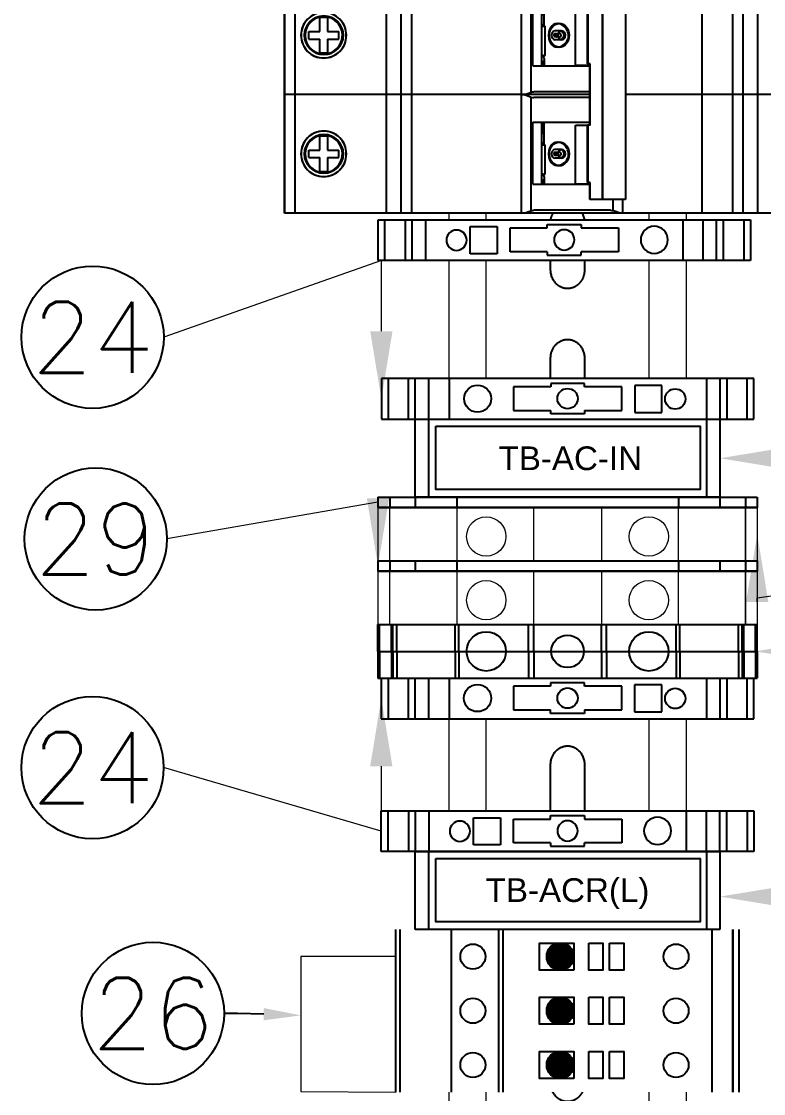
# Model space of a CAD drawing. Header units: millimetres. Extents: x 2205 to 3814, y 620 to 2277.
# Drawn here: x 3067.6 to 3177.2, y 1138.8 to 1297 of the extents above; entities that cross this region are included whole.
import ezdxf
from ezdxf import colors
from ezdxf.entities.mleader import LeaderData, LeaderLine
from ezdxf.enums import TextEntityAlignment as Align
from ezdxf.math import Vec2, Vec3

# ---------------------------------------------------------------- set-up
doc = ezdxf.new("R2010")
doc.units = ezdxf.units.MM
doc.set_wipeout_variables(frame=1)
doc.linetypes.add('Continuo', pattern=[0])
doc.layers.add('EL-componentes', color=7, linetype='Continuous', lineweight=25)
doc.layers.add('EL-Cotas', color=7, linetype='Continuous', lineweight=18)
doc.styles.add('ROMANS', font='romans.shx', dxfattribs={"height": 14})
doc.styles.get("Standard").update_dxf_attribs({"font": 'arial.ttf'})

# ---------------------------------------------------------------- blocks, each defined once
blk = doc.blocks.new('*U17')
blk.add_wipeout([(91.17, 48.55), (641.17, 48.55), (641.17, 13.55), (91.17, 13.55)])
for points in [[(91.16, 48.55), (641.18, 48.55), (641.18, 13.55), (91.16, 13.55)], [(91.17, 43.05), (641.17, 43.05), (641.17, 19.05), (91.17, 19.05), (91.17, 31.05)]]:
    blk.add_lwpolyline(points, close=True)
at = {"layer": 'EL-componentes', "color": 7, "linetype": 'Continuous', "lineweight": 25}
for points in [[(245.14, 33.55), (241.67, 33.55), (238.2, 33.55), (235.42, 33.55), (235.42, 31.05), (235.42, 28.55), (238.2, 28.55), (241.67, 28.55), (245.14, 28.55), (246.75, 28.55), (247.55, 29.8), (248.35, 31.05), (247.55, 32.3), (246.75, 33.55), (245.14, 33.55)], [(265.14, 33.55), (261.67, 33.55), (258.2, 33.55), (255.42, 33.55), (255.42, 31.05), (255.42, 28.55), (258.2, 28.55), (261.67, 28.55), (265.14, 28.55), (266.75, 28.55), (267.55, 29.8), (268.35, 31.05), (267.55, 32.3), (266.75, 33.55), (265.14, 33.55)], [(285.14, 33.55), (281.67, 33.55), (278.2, 33.55), (275.42, 33.55), (275.42, 31.05), (275.42, 28.55), (278.2, 28.55), (281.67, 28.55), (285.14, 28.55), (286.75, 28.55), (287.55, 29.8), (288.35, 31.05), (287.55, 32.3), (286.75, 33.55), (285.14, 33.55)], [(305.14, 33.55), (301.67, 33.55), (298.2, 33.55), (295.42, 33.55), (295.42, 31.05), (295.42, 28.55), (298.2, 28.55), (301.67, 28.55), (305.14, 28.55), (306.75, 28.55), (307.55, 29.8), (308.35, 31.05), (307.55, 32.3), (306.75, 33.55), (305.14, 33.55)], [(325.14, 33.55), (321.67, 33.55), (318.2, 33.55), (315.42, 33.55), (315.42, 31.05), (315.42, 28.55), (318.2, 28.55), (321.67, 28.55), (325.14, 28.55), (326.75, 28.55), (327.55, 29.8), (328.35, 31.05), (327.55, 32.3), (326.75, 33.55), (325.14, 33.55)], [(345.14, 33.55), (341.67, 33.55), (338.2, 33.55), (335.42, 33.55), (335.42, 31.05), (335.42, 28.55), (338.2, 28.55), (341.67, 28.55), (345.14, 28.55), (346.75, 28.55), (347.55, 29.8), (348.35, 31.05), (347.55, 32.3), (346.75, 33.55), (345.14, 33.55)], [(365.14, 33.55), (361.67, 33.55), (358.2, 33.55), (355.42, 33.55), (355.42, 31.05), (355.42, 28.55), (358.2, 28.55), (361.67, 28.55), (365.14, 28.55), (366.75, 28.55), (367.55, 29.8), (368.35, 31.05), (367.55, 32.3), (366.75, 33.55), (365.14, 33.55)], [(385.14, 33.55), (381.67, 33.55), (378.2, 33.55), (375.42, 33.55), (375.42, 31.05), (375.42, 28.55), (378.2, 28.55), (381.67, 28.55), (385.14, 28.55), (386.75, 28.55), (387.55, 29.8), (388.35, 31.05), (387.55, 32.3), (386.75, 33.55), (385.14, 33.55)]]:
    blk.add_rational_spline(points, [1, 1, 1, 0.707107250279, 1, 0.707107250279, 1, 1, 1, 0.866024791583, 1, 0.866024791583, 1, 0.866024791583, 1], degree=2, knots=[0, 0, 0, 1, 1, 2.570795, 2.570795, 4.14159, 4.14159, 5.14159, 5.14159, 6.18879, 6.18879, 7.23599, 7.23599, 8.28319, 8.28319, 8.28319], dxfattribs=at)
blk = doc.blocks.new('1492-GM35')
at = {"linetype": 'Continuous'}
blk.add_wipeout([(-22.5, 0), (-22.5, -11.5), (22.5, -11.5), (22.5, 0)], dxfattribs=at).dxf.layer = 'EL-componentes'
at = {"layer": 'EL-componentes', "linetype": 'Continuous'}
for p, q in [((-22.5, -11.5), (-22.5, 0)), ((-22.5, 0), (22.5, 0)), ((-20.5, -11.5), (-20.5, 0)), ((20.5, 0), (20.5, -11.5)), ((22.5, 0), (22.5, -11.5)), ((22.5, -11.5), (-22.5, -11.5))]:
    blk.add_line(p, q, dxfattribs=at)
blk.add_lwpolyline([(-19.44, -1.03), (19.58, -1.03), (19.58, -10.35), (-19.44, -10.35)], close=True, dxfattribs=at)
blk = doc.blocks.new('S202 ABB')
at = {"color": 7, "linetype": 'Continuo', "lineweight": 25}
blk.add_wipeout([(-35, 42.5), (0, 42.5), (0, -42.5), (-35, -42.5)], dxfattribs=at).dxf.layer = 'EL-componentes'
at = {"layer": 'EL-componentes', "color": 7, "linetype": 'Continuo', "lineweight": 25}
for p, q in [((-35, 42.5), (-17.5, 42.5)), ((-35, 42.5), (-17.5, 42.5)), ((-17.5, 42.5), (-35, 42.5)), ((-35, -42.5), (-35, 42.5)), ((-17.5, -2.59), (-17.5, 42.5)), ((-17.5, 42.5), (0, 42.5)), ((-17.5, 42.5), (0, 42.5)), ((0, 42.5), (-17.5, 42.5)), ((-17.5, -2.59), (-17.5, 42.5)), ((0, -42.5), (0, 42.5)), ((-17.5, 40.89), (-35, 40.89)), ((0, 40.89), (-17.5, 40.89)), ((-26.81, 38.9), (-26.81, 37.24)), ((-25.69, 38.9), (-26.81, 38.9)), ((-25.69, 38.9), (-25.69, 37.24)), ((-9.31, 38.9), (-9.31, 37.24)), ((-8.19, 38.9), (-9.31, 38.9)), ((-8.19, 38.9), (-8.19, 37.24)), ((-26.81, 37.24), (-28.88, 37.24)), ((-28.88, 36.12), (-28.88, 37.24)), ((-23.62, 37.24), (-25.69, 37.24)), ((-23.62, 36.12), (-23.62, 37.24)), ((-9.31, 37.24), (-11.38, 37.24)), ((-11.38, 36.12), (-11.38, 37.24)), ((-6.12, 37.24), (-8.19, 37.24)), ((-6.12, 36.12), (-6.12, 37.24)), ((-28.88, 36.12), (-26.81, 36.12)), ((-26.81, 36.12), (-26.81, 34.45)), ((-25.69, 36.12), (-25.69, 34.45)), ((-25.69, 36.12), (-23.62, 36.12)), ((-11.38, 36.12), (-9.31, 36.12)), ((-9.31, 36.12), (-9.31, 34.45)), ((-8.19, 36.12), (-8.19, 34.45)), ((-8.19, 36.12), (-6.12, 36.12)), ((-25.69, 34.45), (-26.81, 34.45)), ((-8.19, 34.45), (-9.31, 34.45)), ((-17.5, 27.4), (-35, 27.4)), ((0, 27.4), (-17.5, 27.4)), ((-17.5, 25.24), (-35, 25.24)), ((0, 25.24), (-17.5, 25.24)), ((-17.5, 23.7), (-35, 23.7)), ((0, 23.7), (-17.5, 23.7)), ((-17.5, 7.49), (-35, 7.49)), ((0, 7.49), (-17.5, 7.49)), ((-17.86, 6.05), (-34.64, 6.05)), ((-34.57, 0), (-34.57, 5.68)), ((-30.91, 5.79), (-30.91, -2.59)), ((-21.76, 5.79), (-30.91, 5.79)), ((-21.76, 5.79), (-21.76, -2.59)), ((-17.93, 0), (-17.93, 5.68)), ((-0.36, 6.05), (-17.14, 6.05)), ((-17.07, 0), (-17.07, 5.68)), ((-13.41, 5.79), (-13.41, -2.59)), ((-4.26, 5.79), (-13.41, 5.79)), ((-4.26, 5.79), (-4.26, -2.59)), ((-0.43, 0), (-0.43, 5.68)), ((-21.76, 4.49), (-30.91, 4.49)), ((-30.91, 4.3), (-29.27, 4.3)), ((-30.91, 4.19), (-27.59, 4.19)), ((-29.27, 4.3), (-29.27, 4.49)), ((-29.27, 4.19), (-29.27, 4.3)), ((-27.82, 4.19), (-27.81, 4.49)), ((-27.59, 4.49), (-27.59, 4)), ((-23.27, 4), (-27.59, 4)), ((-27.56, 3.08), (-27.21, 3.3)), ((-27.21, 3.3), (-26.77, 3.44)), ((-26.77, 3.44), (-26.21, 3.49)), ((-26.21, 3.49), (-25.73, 3.44)), ((-25.73, 3.44), (-25.29, 3.3)), ((-25.29, 3.3), (-24.94, 3.08)), ((-23.27, 4.49), (-23.27, 4)), ((-23.25, 4.28), (-23.27, 4.31)), ((-23.27, 4.31), (-23.27, 4.31)), ((-23.11, 4.2), (-23.25, 4.28)), ((-22.84, 4.14), (-23.11, 4.2)), ((-22.84, 4.14), (-21.76, 4.14)), ((-4.26, 4.49), (-13.41, 4.49)), ((-13.41, 4.3), (-11.77, 4.3)), ((-13.41, 4.19), (-10.09, 4.19)), ((-11.77, 4.3), (-11.77, 4.49)), ((-11.77, 4.19), (-11.77, 4.3)), ((-10.32, 4.19), (-10.31, 4.49)), ((-10.09, 4.49), (-10.09, 4)), ((-5.77, 4), (-10.09, 4)), ((-10.06, 3.08), (-9.71, 3.3)), ((-9.71, 3.3), (-9.27, 3.44)), ((-9.27, 3.44), (-8.71, 3.49)), ((-8.71, 3.49), (-8.23, 3.44)), ((-8.23, 3.44), (-7.79, 3.3)), ((-7.79, 3.3), (-7.44, 3.08)), ((-5.77, 4.49), (-5.77, 4)), ((-5.75, 4.28), (-5.77, 4.31)), ((-5.77, 4.31), (-5.77, 4.31)), ((-5.61, 4.2), (-5.75, 4.28)), ((-5.34, 4.14), (-5.61, 4.2)), ((-5.34, 4.14), (-4.26, 4.14)), ((-27.98, 2.19), (-27.93, 2.53)), ((-27.97, 2.05), (-27.98, 2.19)), ((-27.88, 1.69), (-27.97, 2.05)), ((-27.93, 2.53), (-27.79, 2.83)), ((-27.66, 1.28), (-27.88, 1.69)), ((-27.79, 2.83), (-27.56, 3.08)), ((-26.9, 2.55), (-26.84, 2.76)), ((-26.9, 1.81), (-26.9, 2.55)), ((-26.9, 1.56), (-26.9, 1.81)), ((-26.89, 1.7), (-26.9, 1.81)), ((-26.78, 1.46), (-26.89, 1.7)), ((-26.84, 2.76), (-26.68, 2.93)), ((-26.68, 2.93), (-26.42, 3.03)), ((-26.47, 2.55), (-26.43, 2.64)), ((-26.47, 1.81), (-26.47, 2.55)), ((-26.45, 1.74), (-26.47, 1.81)), ((-26.36, 1.64), (-26.45, 1.74)), ((-26.43, 2.64), (-26.33, 2.71)), ((-26.42, 3.03), (-26.08, 3.03)), ((-26.2, 1.61), (-26.36, 1.64)), ((-26.33, 2.71), (-26.16, 2.71)), ((-26.08, 1.69), (-26.2, 1.61)), ((-26.16, 2.71), (-26.06, 2.63)), ((-26.08, 3.03), (-25.82, 2.93)), ((-26.03, 1.81), (-26.08, 1.69)), ((-26.06, 2.63), (-26.03, 2.55)), ((-26.03, 1.81), (-26.03, 2.55)), ((-25.82, 2.93), (-25.66, 2.76)), ((-25.66, 2.76), (-25.6, 2.55)), ((-25.6, 1.81), (-25.66, 1.56)), ((-25.6, 1.81), (-25.6, 2.55)), ((-25.6, 1.56), (-25.6, 1.81)), ((-24.94, 3.08), (-24.71, 2.83)), ((-24.71, 2.83), (-24.57, 2.53)), ((-24.57, 1.83), (-24.71, 1.48)), ((-24.57, 2.53), (-24.52, 2.19)), ((-24.52, 2.19), (-24.57, 1.83)), ((-10.48, 2.19), (-10.43, 2.53)), ((-10.47, 2.05), (-10.48, 2.19)), ((-10.38, 1.69), (-10.47, 2.05)), ((-10.43, 2.53), (-10.29, 2.83)), ((-10.16, 1.28), (-10.38, 1.69)), ((-10.29, 2.83), (-10.06, 3.08)), ((-9.4, 2.55), (-9.34, 2.76)), ((-9.4, 1.81), (-9.4, 2.55)), ((-9.4, 1.56), (-9.4, 1.81)), ((-9.39, 1.7), (-9.4, 1.81)), ((-9.28, 1.46), (-9.39, 1.7)), ((-9.34, 2.76), (-9.18, 2.93)), ((-9.18, 2.93), (-8.92, 3.03)), ((-8.97, 2.55), (-8.93, 2.64)), ((-8.97, 1.81), (-8.97, 2.55)), ((-8.95, 1.74), (-8.97, 1.81)), ((-8.86, 1.64), (-8.95, 1.74)), ((-8.93, 2.64), (-8.83, 2.71)), ((-8.92, 3.03), (-8.58, 3.03)), ((-8.7, 1.61), (-8.86, 1.64)), ((-8.83, 2.71), (-8.66, 2.71)), ((-8.58, 1.69), (-8.7, 1.61)), ((-8.66, 2.71), (-8.56, 2.63)), ((-8.58, 3.03), (-8.32, 2.93)), ((-8.53, 1.81), (-8.58, 1.69)), ((-8.56, 2.63), (-8.53, 2.55)), ((-8.53, 1.81), (-8.53, 2.55)), ((-8.32, 2.93), (-8.16, 2.76)), ((-8.16, 2.76), (-8.1, 2.55)), ((-8.1, 1.81), (-8.16, 1.56)), ((-8.1, 1.81), (-8.1, 2.55)), ((-8.1, 1.56), (-8.1, 1.81)), ((-7.44, 3.08), (-7.21, 2.83)), ((-7.21, 2.83), (-7.07, 2.53)), ((-7.07, 1.83), (-7.21, 1.48)), ((-7.07, 2.53), (-7.02, 2.19)), ((-7.02, 2.19), (-7.07, 1.83)), ((-34.57, -5.68), (-34.57, 0)), ((-27.34, 0.93), (-27.66, 1.28)), ((-26.92, 0.67), (-27.34, 0.93)), ((-26.45, 0.55), (-26.84, 0.67)), ((-26.58, 1.28), (-26.78, 1.46)), ((-26.33, 1.19), (-26.58, 1.28)), ((-26.04, 0.52), (-26.45, 0.55)), ((-26.05, 1.22), (-26.33, 1.19)), ((-25.82, 1.35), (-26.05, 1.22)), ((-25.64, 0.61), (-26.04, 0.52)), ((-25.66, 1.56), (-25.82, 1.35)), ((-25.36, 0.78), (-25.73, 0.61)), ((-24.99, 1.09), (-25.36, 0.78)), ((-24.71, 1.48), (-24.99, 1.09)), ((-17.93, -2.59), (-17.93, 0)), ((-17.07, -2.59), (-17.07, 0)), ((-9.84, 0.93), (-10.16, 1.28)), ((-9.42, 0.67), (-9.84, 0.93)), ((-8.95, 0.55), (-9.34, 0.67)), ((-9.08, 1.28), (-9.28, 1.46)), ((-8.83, 1.19), (-9.08, 1.28)), ((-8.54, 0.52), (-8.95, 0.55)), ((-8.55, 1.22), (-8.83, 1.19)), ((-8.32, 1.35), (-8.55, 1.22)), ((-8.14, 0.61), (-8.54, 0.52)), ((-8.16, 1.56), (-8.32, 1.35)), ((-7.86, 0.78), (-8.23, 0.61)), ((-7.49, 1.09), (-7.86, 0.78)), ((-7.21, 1.48), (-7.49, 1.09)), ((-0.43, -2.59), (-0.43, 0)), ((-0.43, -5.68), (-0.43, 0)), ((-30.48, -0.49), (-30.48, -2.38)), ((-21.85, -0.49), (-30.48, -0.49)), ((-21.85, -0.49), (-21.85, -2.38)), ((-12.98, -0.49), (-12.98, -2.38)), ((-4.35, -0.49), (-12.98, -0.49)), ((-4.35, -0.49), (-4.35, -2.38)), ((-32.98, -4.49), (-32.98, -2.59)), ((-32.98, -2.59), (-30.48, -2.59)), ((-32.98, -4.55), (-32.98, -2.65)), ((-32.98, -2.65), (-30.48, -2.65)), ((-30.48, -2.59), (-30.48, -2.28)), ((-22.02, -2.28), (-30.48, -2.28)), ((-30.48, -2.65), (-30.48, -2.34)), ((-22.02, -2.34), (-30.48, -2.34)), ((-30.48, -2.59), (-30.48, -2.38)), ((-22.02, -2.59), (-22.02, -2.28)), ((-22.02, -2.65), (-22.02, -2.34)), ((-21.85, -2.38), (-22.02, -2.38)), ((-12.98, -2.59), (-22.02, -2.59)), ((-12.98, -2.65), (-22.02, -2.65)), ((-21.85, -2.59), (-21.85, -2.38)), ((-12.98, -2.59), (-12.98, -2.28)), ((-4.52, -2.28), (-12.98, -2.28)), ((-12.98, -2.65), (-12.98, -2.34)), ((-4.52, -2.34), (-12.98, -2.34)), ((-12.98, -2.59), (-12.98, -2.38)), ((-4.52, -2.59), (-4.52, -2.28)), ((-4.52, -2.65), (-4.52, -2.34)), ((-4.35, -2.38), (-4.52, -2.38)), ((-2.02, -2.59), (-4.52, -2.59)), ((-2.02, -2.59), (-4.52, -2.59)), ((-2.02, -2.59), (-4.52, -2.59)), ((-2.02, -2.65), (-4.52, -2.65)), ((-2.02, -2.65), (-4.52, -2.65)), ((-4.35, -2.59), (-4.35, -2.38)), ((-2.02, -4.49), (-2.02, -2.59)), ((-32.98, -4.56), (-32.98, -4.49)), ((-2.02, -4.49), (-32.98, -4.49)), ((-32.98, -7.86), (-32.98, -4.55)), ((-2.02, -4.55), (-32.98, -4.55)), ((-2.02, -4.56), (-2.02, -4.49)), ((-2.02, -7.86), (-2.02, -4.55)), ((-34.78, -6.39), (-34.64, -6.05)), ((-0.22, -6.39), (-0.36, -6.05)), ((-35, -7.49), (-34.94, -6.94)), ((-35, -7.49), (-32.98, -7.49)), ((-34.94, -6.94), (-34.78, -6.39)), ((-32.98, -7.86), (-2.02, -7.86)), ((-17.5, -42.5), (-17.5, -7.86)), ((-17.5, -42.5), (-17.5, -7.86)), ((0, -7.49), (-2.02, -7.49)), ((-0.06, -6.94), (-0.22, -6.39)), ((-17.5, -19.2), (-35, -19.2)), ((0, -19.2), (-17.5, -19.2)), ((-17.5, -23.7), (-35, -23.7)), ((0, -23.7), (-17.5, -23.7)), ((-17.5, -25.24), (-35, -25.24)), ((0, -25.24), (-17.5, -25.24)), ((-17.5, -27.4), (-35, -27.4)), ((0, -27.4), (-17.5, -27.4)), ((-26.81, -36.07), (-26.81, -34.41)), ((-26.81, -34.41), (-25.69, -34.41)), ((-25.69, -36.07), (-25.69, -34.41)), ((-9.31, -36.07), (-9.31, -34.41)), ((-9.31, -34.41), (-8.19, -34.41)), ((-8.19, -36.07), (-8.19, -34.41)), ((-26.81, -36.07), (-28.88, -36.07)), ((-28.88, -36.07), (-28.88, -37.19)), ((-23.62, -36.07), (-25.69, -36.07)), ((-23.62, -36.07), (-23.62, -37.19)), ((-9.31, -36.07), (-11.38, -36.07)), ((-11.38, -36.07), (-11.38, -37.19)), ((-6.12, -36.07), (-8.19, -36.07)), ((-6.12, -36.07), (-6.12, -37.19)), ((-28.88, -37.19), (-26.81, -37.19)), ((-26.81, -38.86), (-26.81, -37.19)), ((-25.69, -37.19), (-23.62, -37.19)), ((-25.69, -38.86), (-25.69, -37.19)), ((-11.38, -37.19), (-9.31, -37.19)), ((-9.31, -38.86), (-9.31, -37.19)), ((-8.19, -37.19), (-6.12, -37.19)), ((-8.19, -38.86), (-8.19, -37.19)), ((-26.81, -38.86), (-25.69, -38.86)), ((-9.31, -38.86), (-8.19, -38.86)), ((-17.5, -40.9), (-35, -40.9)), ((0, -40.9), (-17.5, -40.9)), ((-17.5, -42.5), (-35, -42.5)), ((-17.5, -42.5), (-35, -42.5)), ((0, -42.5), (-17.5, -42.5)), ((0, -42.5), (-17.5, -42.5))]:
    blk.add_line(p, q, dxfattribs=at)
for centre, radius in [((-26.25, 36.69), 3.36), ((-8.75, 36.69), 3.36), ((-26.25, 36.67), 2.85), ((-26.25, 36.67), 2.8), ((-26.25, 36.68), 2.76), ((-8.75, 36.67), 2.85), ((-8.75, 36.67), 2.8), ((-8.75, 36.68), 2.76), ((-26.25, -36.69), 3.36), ((-26.25, -36.63), 2.84), ((-26.25, -36.63), 2.8), ((-26.25, -36.63), 2.76), ((-8.75, -36.69), 3.36), ((-8.75, -36.63), 2.84), ((-8.75, -36.63), 2.8), ((-8.75, -36.63), 2.76)]:
    blk.add_circle(centre, radius, dxfattribs=at)
for centre, major_axis, ratio in [((-26.25, 1.93), (-1.73, 0), 0.861664), ((-8.75, 1.93), (-1.73, 0), 0.861664), ((-26.25, 1.56), (-0.647, 0), 0.862115), ((-26.25, 2.3), (-0.216, 0), 0.864234), ((-8.75, 1.56), (-0.647, 0), 0.862115), ((-8.75, 2.3), (-0.216, 0), 0.864234)]:
    blk.add_ellipse(centre, major_axis=major_axis, ratio=ratio, dxfattribs=at)
for points in [[(-29.6, 37.03), (-29.41, 38.88), (-27.77, 40.23), (-25.92, 40.04)], [(-28.73, 37.89), (-28.06, 39.26), (-26.41, 39.83), (-25.04, 39.16)], [(-25.92, 40.04), (-24.07, 39.85), (-22.72, 38.2), (-22.9, 36.36)], [(-12.1, 37.03), (-11.91, 38.88), (-10.27, 40.23), (-8.42, 40.04)], [(-11.23, 37.89), (-10.56, 39.26), (-8.91, 39.83), (-7.54, 39.16)], [(-8.42, 40.04), (-6.57, 39.85), (-5.22, 38.2), (-5.4, 36.36)], [(-25.04, 39.16), (-23.67, 38.48), (-23.1, 36.83), (-23.77, 35.46)], [(-7.54, 39.16), (-6.17, 38.48), (-5.6, 36.83), (-6.27, 35.46)], [(-26.58, 33.35), (-28.43, 33.53), (-29.78, 35.18), (-29.6, 37.03)], [(-27.46, 34.2), (-28.83, 34.87), (-29.4, 36.52), (-28.73, 37.89)], [(-9.08, 33.35), (-10.93, 33.53), (-12.28, 35.18), (-12.1, 37.03)], [(-9.96, 34.2), (-11.33, 34.87), (-11.9, 36.52), (-11.23, 37.89)], [(-23.77, 35.46), (-24.44, 34.09), (-26.09, 33.53), (-27.46, 34.2)], [(-22.9, 36.36), (-23.09, 34.51), (-24.73, 33.16), (-26.58, 33.35)], [(-6.27, 35.46), (-6.94, 34.09), (-8.59, 33.53), (-9.96, 34.2)], [(-5.4, 36.36), (-5.59, 34.51), (-7.23, 33.16), (-9.08, 33.35)], [(-35, 7.49), (-35, 7.49), (-34.94, 6.94), (-34.94, 6.94)], [(-34.94, 6.94), (-34.94, 6.94), (-34.78, 6.39), (-34.78, 6.39)], [(-34.78, 6.39), (-34.78, 6.39), (-34.64, 6.05), (-34.64, 6.05)], [(-17.72, 6.39), (-17.72, 6.39), (-17.86, 6.05), (-17.86, 6.05)], [(-17.56, 6.94), (-17.56, 6.94), (-17.72, 6.39), (-17.72, 6.39)], [(-17.5, 7.49), (-17.5, 7.49), (-17.56, 6.94), (-17.56, 6.94)], [(-17.5, 7.49), (-17.5, 7.49), (-17.44, 6.94), (-17.44, 6.94)], [(-17.44, 6.94), (-17.44, 6.94), (-17.28, 6.39), (-17.28, 6.39)], [(-17.28, 6.39), (-17.28, 6.39), (-17.14, 6.05), (-17.14, 6.05)], [(-0.22, 6.39), (-0.22, 6.39), (-0.36, 6.05), (-0.36, 6.05)], [(-0.06, 6.94), (-0.06, 6.94), (-0.22, 6.39), (-0.22, 6.39)], [(0, 7.49), (0, 7.49), (-0.06, 6.94), (-0.06, 6.94)], [(-34.64, 6.05), (-34.59, 5.93), (-34.57, 5.81), (-34.57, 5.68)], [(-17.86, 6.05), (-17.91, 5.93), (-17.93, 5.81), (-17.93, 5.68)], [(-17.14, 6.05), (-17.09, 5.93), (-17.07, 5.81), (-17.07, 5.68)], [(-0.36, 6.05), (-0.41, 5.93), (-0.43, 5.81), (-0.43, 5.68)], [(-27.6, 4.19), (-27.59, 4.23), (-27.59, 4.27), (-27.59, 4.31)], [(-21.98, 4.49), (-22.18, 4.4), (-22.37, 4.28), (-22.54, 4.14)], [(-21.76, 4.29), (-21.88, 4.25), (-21.98, 4.2), (-22.09, 4.14)], [(-10.1, 4.19), (-10.09, 4.23), (-10.09, 4.27), (-10.09, 4.31)], [(-4.48, 4.49), (-4.68, 4.4), (-4.87, 4.28), (-5.04, 4.14)], [(-4.26, 4.29), (-4.38, 4.25), (-4.48, 4.2), (-4.59, 4.14)], [(-34.57, -5.68), (-34.57, -5.81), (-34.59, -5.93), (-34.64, -6.05)], [(-34.64, -6.05), (-34.64, -6.05), (-32.98, -6.05), (-32.98, -6.05)], [(-0.36, -6.05), (-0.36, -6.05), (-2.02, -6.05), (-2.02, -6.05)], [(-0.43, -5.68), (-0.43, -5.81), (-0.41, -5.93), (-0.36, -6.05)], [(-29.22, -35.12), (-28.36, -33.48), (-26.32, -32.85), (-24.68, -33.72)], [(-11.72, -35.12), (-10.86, -33.48), (-8.82, -32.85), (-7.18, -33.72)], [(-28.68, -38.12), (-29.5, -36.78), (-29.08, -35.03), (-27.74, -34.21)], [(-28.93, -35.96), (-28.56, -34.49), (-27.06, -33.59), (-25.58, -33.96)], [(-27.74, -34.21), (-26.4, -33.39), (-24.65, -33.81), (-23.82, -35.15)], [(-25.58, -33.96), (-24.1, -34.33), (-23.2, -35.83), (-23.57, -37.3)], [(-24.68, -33.72), (-23.04, -34.59), (-22.41, -36.62), (-23.28, -38.27)], [(-11.18, -38.12), (-12, -36.78), (-11.58, -35.03), (-10.24, -34.21)], [(-11.43, -35.96), (-11.06, -34.49), (-9.56, -33.59), (-8.08, -33.96)], [(-10.24, -34.21), (-8.9, -33.39), (-7.15, -33.81), (-6.32, -35.15)], [(-8.08, -33.96), (-6.6, -34.33), (-5.7, -35.83), (-6.07, -37.3)], [(-7.18, -33.72), (-5.54, -34.59), (-4.91, -36.62), (-5.78, -38.27)], [(-27.82, -39.67), (-29.46, -38.8), (-30.09, -36.76), (-29.22, -35.12)], [(-26.92, -39.31), (-28.4, -38.94), (-29.3, -37.44), (-28.93, -35.96)], [(-23.82, -35.15), (-23, -36.49), (-23.42, -38.24), (-24.76, -39.06)], [(-24.03, -34.93), (-23.08, -36.15), (-23.31, -37.91), (-24.54, -38.85)], [(-10.32, -39.67), (-11.96, -38.8), (-12.59, -36.76), (-11.72, -35.12)], [(-9.42, -39.31), (-10.9, -38.94), (-11.8, -37.44), (-11.43, -35.96)], [(-6.32, -35.15), (-5.5, -36.49), (-5.92, -38.24), (-7.26, -39.06)], [(-6.53, -34.93), (-5.58, -36.15), (-5.81, -37.91), (-7.04, -38.85)], [(-23.57, -37.3), (-23.94, -38.78), (-25.44, -39.68), (-26.92, -39.31)], [(-6.07, -37.3), (-6.44, -38.78), (-7.94, -39.68), (-9.42, -39.31)], [(-24.76, -39.06), (-26.1, -39.88), (-27.85, -39.46), (-28.68, -38.12)], [(-24.54, -38.85), (-25.76, -39.8), (-27.52, -39.57), (-28.47, -38.34)], [(-23.28, -38.27), (-24.14, -39.91), (-26.18, -40.54), (-27.82, -39.67)], [(-7.26, -39.06), (-8.6, -39.88), (-10.35, -39.46), (-11.18, -38.12)], [(-7.04, -38.85), (-8.26, -39.8), (-10.02, -39.57), (-10.97, -38.34)], [(-5.78, -38.27), (-6.64, -39.91), (-8.68, -40.54), (-10.32, -39.67)]]:
    blk.add_open_spline(points, degree=3, dxfattribs=at)
for points, knots in [([(-29.1, 36.67), (-29.1, 38.25), (-27.82, 39.52), (-26.25, 39.52), (-24.68, 39.52), (-23.4, 38.25), (-23.4, 36.67), (-23.4, 35.1), (-24.68, 33.83), (-26.25, 33.83), (-27.82, 33.83), (-29.1, 35.1), (-29.1, 36.67)], [0, 0, 0, 0, 1, 1, 1, 2, 2, 2, 3, 3, 3, 4, 4, 4, 4]), ([(-29.05, 36.67), (-29.05, 38.23), (-27.8, 39.48), (-26.25, 39.48), (-24.7, 39.48), (-23.45, 38.23), (-23.45, 36.67), (-23.45, 35.13), (-24.7, 33.87), (-26.25, 33.87), (-27.8, 33.87), (-29.05, 35.13), (-29.05, 36.67)], [0, 0, 0, 0, 1, 1, 1, 2, 2, 2, 3, 3, 3, 4, 4, 4, 4]), ([(-11.6, 36.67), (-11.6, 38.25), (-10.32, 39.52), (-8.75, 39.52), (-7.18, 39.52), (-5.9, 38.25), (-5.9, 36.67), (-5.9, 35.1), (-7.18, 33.83), (-8.75, 33.83), (-10.32, 33.83), (-11.6, 35.1), (-11.6, 36.67)], [0, 0, 0, 0, 1, 1, 1, 2, 2, 2, 3, 3, 3, 4, 4, 4, 4]), ([(-11.55, 36.67), (-11.55, 38.23), (-10.3, 39.48), (-8.75, 39.48), (-7.2, 39.48), (-5.95, 38.23), (-5.95, 36.67), (-5.95, 35.13), (-7.2, 33.87), (-8.75, 33.87), (-10.3, 33.87), (-11.55, 35.13), (-11.55, 36.67)], [0, 0, 0, 0, 1, 1, 1, 2, 2, 2, 3, 3, 3, 4, 4, 4, 4]), ([(-27.98, 1.93), (-27.98, 2.75), (-27.2, 3.41), (-26.25, 3.41), (-25.3, 3.41), (-24.52, 2.75), (-24.52, 1.93), (-24.52, 1.1), (-25.3, 0.44), (-26.25, 0.44), (-27.2, 0.44), (-27.98, 1.1), (-27.98, 1.93)], [0, 0, 0, 0, 1, 1, 1, 2, 2, 2, 3, 3, 3, 4, 4, 4, 4]), ([(-10.48, 1.93), (-10.48, 2.75), (-9.7, 3.41), (-8.75, 3.41), (-7.8, 3.41), (-7.02, 2.75), (-7.02, 1.93), (-7.02, 1.1), (-7.8, 0.44), (-8.75, 0.44), (-9.7, 0.44), (-10.48, 1.1), (-10.48, 1.93)], [0, 0, 0, 0, 1, 1, 1, 2, 2, 2, 3, 3, 3, 4, 4, 4, 4]), ([(-26.47, 2.3), (-26.47, 2.4), (-26.37, 2.48), (-26.25, 2.48), (-26.13, 2.48), (-26.03, 2.4), (-26.03, 2.3), (-26.03, 2.2), (-26.13, 2.11), (-26.25, 2.11), (-26.37, 2.11), (-26.47, 2.2), (-26.47, 2.3)], [0, 0, 0, 0, 1, 1, 1, 2, 2, 2, 3, 3, 3, 4, 4, 4, 4]), ([(-8.97, 2.3), (-8.97, 2.4), (-8.87, 2.48), (-8.75, 2.48), (-8.63, 2.48), (-8.53, 2.4), (-8.53, 2.3), (-8.53, 2.2), (-8.63, 2.11), (-8.75, 2.11), (-8.87, 2.11), (-8.97, 2.2), (-8.97, 2.3)], [0, 0, 0, 0, 1, 1, 1, 2, 2, 2, 3, 3, 3, 4, 4, 4, 4]), ([(-28.47, -38.34), (-29.42, -37.12), (-29.19, -35.36), (-27.96, -34.41), (-26.74, -33.47), (-24.98, -33.7), (-24.03, -34.93)], [0, 0, 0, 0, 1, 1, 1, 2, 2, 2, 2]), ([(-10.97, -38.34), (-11.92, -37.12), (-11.69, -35.36), (-10.46, -34.41), (-9.24, -33.47), (-7.48, -33.7), (-6.53, -34.93)], [0, 0, 0, 0, 1, 1, 1, 2, 2, 2, 2])]:
    blk.add_open_spline(points, degree=3, knots=knots, dxfattribs=at)
blk = doc.blocks.new('1492-erl35')
at = {"color": 7, "linetype": 'Continuous', "lineweight": 20}
blk.add_wipeout([(0, -27.5), (6, -27.5), (6, 27.5), (0, 27.5)], dxfattribs=at).dxf.layer = 'EL-componentes'
at = {"layer": 'EL-componentes', "color": 7, "linetype": 'Continuous'}
for p, q in [((6, 27.5), (0, 27.5)), ((0, 27.5), (0, -27.5)), ((6, -27.5), (6, 27.5)), ((6, 26.5), (0, 26.5)), ((0, 23.5), (6, 23.5)), ((0, 22.5), (6, 22.5)), ((0, 20.5), (6, 20.5)), ((6, 17.5), (0, 17.5)), ((4.8, 8), (1.3, 8)), ((1.3, 8), (1.3, 2.5)), ((4.8, 2.5), (4.8, 8)), ((0.8, -2.5), (0.8, 2.5)), ((0.8, 2.5), (1.3, 2.5)), ((5.3, 2.5), (4.8, 2.5)), ((5.3, -2.5), (5.3, 2.5)), ((1.3, -2.5), (0.8, -2.5)), ((1.3, -2.5), (1.3, -8)), ((4.8, -8), (4.8, -2.5)), ((4.8, -8), (4.8, -2.5)), ((4.8, -2.5), (5.3, -2.5)), ((1.3, -8), (4.8, -8)), ((5, -9.91), (1, -9.91)), ((1, -9.91), (1, -13.91)), ((5, -13.91), (5, -9.91)), ((1, -13.91), (5, -13.91)), ((6, -20.5), (0, -20.5)), ((6, -22.5), (0, -22.5)), ((6, -23.5), (0, -23.5)), ((0, -26.5), (6, -26.5)), ((0, -27.5), (6, -27.5))]:
    blk.add_line(p, q, dxfattribs=at)
for centre, radius in [((3.05, 13.29), 2), ((3.05, 0), 1.5), ((3, -15.9), 1.5)]:
    blk.add_circle(centre, radius, dxfattribs=at)
blk = doc.blocks.new('1492-J6')
blk.add_wipeout([(-7.9, 28.01), (0, 28.01), (0, -28.01), (-7.9, -28.01)])
at = {"color": 0, "linetype": 'Continuous', "lineweight": 0}
for p, q in [((0, 28.01), (-7.9, 28.01)), ((-7.9, 26.27), (0, 26.27)), ((0, 26.27), (-7.9, 26.27)), ((0, 16.36), (-7.9, 16.36)), ((0, 5), (-7.9, 5)), ((-7.9, -5), (0, -5)), ((0, -16.36), (-7.9, -16.36)), ((0, -26.27), (-7.9, -26.27)), ((0, -28.01), (-7.9, -28.01))]:
    blk.add_line(p, q, dxfattribs=at)
for p, q in [((-7.9, -28.01), (-7.9, 28.01)), ((0, -28.01), (0, 28.01))]:
    blk.add_line(p, q)
for centre, start, end in [((-4.3, 12), 0, 180), ((-4.3, 12), 180, 0), ((-4.3, -12), 0, 180), ((-4.3, -12), 180, 0)]:
    blk.add_arc(centre, 2.9, start, end, dxfattribs=at)
blk = doc.blocks.new('1492-JG6')
at = {"color": 7}
blk.add_wipeout([(-28.01, 0), (-28.01, -7.9), (28.01, -7.9), (28.01, 0)], dxfattribs=at)
for p, q in [((-28.01, -3.95), (-28.01, 0)), ((28.01, 0), (-28.01, 0)), ((-27.75, -3.95), (-27.75, 0)), ((-26.01, -3.95), (-26.01, 0)), ((-25.78, -3.95), (-25.78, 0)), ((-25.22, -3.95), (-25.22, 0)), ((-16.6, -3.95), (-16.6, 0)), ((-16.06, -3.95), (-16.06, 0)), ((-5.76, -3.95), (-5.76, 0)), ((-5, -3.95), (-5, 0)), ((5, -3.95), (5, 0)), ((5.76, -3.95), (5.76, 0)), ((16.06, -3.95), (16.06, 0)), ((16.6, -3.95), (16.6, 0)), ((25.22, -3.95), (25.22, 0)), ((25.78, -3.95), (25.78, 0)), ((26.01, -3.95), (26.01, 0)), ((27.75, -3.95), (27.75, 0)), ((28.01, -3.95), (28.01, 0)), ((-28.01, -3.95), (-28.01, -7.9)), ((28.01, -3.95), (-28.01, -3.95)), ((-27.75, -3.95), (-27.75, -7.9)), ((-26.01, -3.95), (-26.01, -7.9)), ((-25.78, -3.95), (-25.78, -7.9)), ((-25.22, -3.95), (-25.22, -7.9)), ((-16.6, -3.95), (-16.6, -7.9)), ((-16.06, -3.95), (-16.06, -7.9)), ((-5.76, -3.95), (-5.76, -7.9)), ((-5, -3.95), (-5, -7.9)), ((5, -3.95), (5, -7.9)), ((5.76, -3.95), (5.76, -7.9)), ((16.06, -3.95), (16.06, -7.9)), ((16.6, -3.95), (16.6, -7.9)), ((25.22, -3.95), (25.22, -7.9)), ((25.78, -3.95), (25.78, -7.9)), ((26.01, -3.95), (26.01, -7.9)), ((27.75, -3.95), (27.75, -7.9)), ((28.01, -3.95), (28.01, -7.9)), ((28.01, -7.9), (-28.01, -7.9))]:
    blk.add_line(p, q, dxfattribs=at)
for centre, radius, start, end in [((-12, -3.95), 2.9, 90, 180), ((-12, -3.95), 2.9, 360, 90), ((0, -3.95), 2.4, 0, 180), ((12, -3.95), 2.9, 90, 180), ((12, -3.95), 2.9, 360, 90), ((-12, -3.95), 2.9, 180, 270), ((-12, -3.95), 2.9, 270, 0), ((0, -3.95), 2.4, 180, 0), ((12, -3.95), 2.9, 180, 270), ((12, -3.95), 2.9, 270, 0)]:
    blk.add_arc(centre, radius, start, end, dxfattribs=at)
blk = doc.blocks.new('1492-EBJ3')
at = {"color": 0, "lineweight": 25}
blk.add_wipeout([(-28, -1.5), (-28, 0), (28, 0), (28, -1.5)], dxfattribs=at)
for p, q in [((-28, 0), (28, 0)), ((-28, 0), (-28, -1.5)), ((-26.27, 0), (-26.27, -1.5)), ((-22.5, 0), (-22.5, -1.5)), ((-16.36, 0), (-16.36, -1.5)), ((28, -1.5), (-28, -1.5)), ((16.36, 0), (16.36, -1.5)), ((22.5, 0), (22.5, -1.5)), ((26.27, 0), (26.27, -1.5)), ((28, 0), (28, -1.5))]:
    blk.add_line(p, q, dxfattribs=at)
blk = doc.blocks.new('1492-WFB4250')
at = {"color": 0, "lineweight": 25}
blk.add_wipeout([(-25.34, 0), (-25.34, -8), (25.34, -8), (25.34, 0)], dxfattribs=at)
h = blk.add_hatch()
h.set_pattern_fill('ANSI31', color=2)
h.set_pattern_definition([(45, (-6.07531, 8), (-0.0883883, 0.0883883), [])])
h.paths.add_polyline_path([(-3.08, -4, 1), (0.92, -4, 1)])
for p, q in [((-25.34, -8), (-25.34, 0)), ((-24.69, -8), (-24.69, 0)), ((-17.12, -8), (-17.12, 0)), ((-10.15, -8), (-10.15, 0)), ((-9.5, -8), (-9.5, 0)), ((21.35, -8), (21.35, 0)), ((24.41, -8), (24.41, 0)), ((24.46, -8), (24.46, 0)), ((25.34, -8), (25.34, 0))]:
    blk.add_line(p, q, dxfattribs=at)
for points in [[(0.92, -6), (-4.12, -6), (-4.12, -2), (0.92, -2)], [(3.12, -2), (5.21, -2), (5.21, -6), (3.12, -6)], [(6.21, -2), (8.29, -2), (8.29, -6), (6.21, -6)]]:
    blk.add_lwpolyline(points, close=True, dxfattribs=at)
for centre in [(-13.98, -4), (16.03, -4)]:
    blk.add_circle(centre, 1.85, dxfattribs=at)
at = {"color": 2}
blk.add_circle((-1.08, -4), 2, dxfattribs=at)
blk = doc.blocks.new('_TagCircle')
at = {"linetype": 'Continuous', "transparency": 16777216}
blk.add_wipeout([(-0.094, 3), (-0.282, 2.988), (-0.47, 2.965), (-0.655, 2.929), (-0.837, 2.882), (-1.017, 2.824), (-1.192, 2.755), (-1.363, 2.674), (-1.528, 2.584), (-1.687, 2.482), (-1.84, 2.372), (-1.985, 2.251), (-2.122, 2.122), (-2.251, 1.985), (-2.372, 1.84), (-2.482, 1.687), (-2.584, 1.528), (-2.674, 1.363), (-2.755, 1.192), (-2.824, 1.017), (-2.882, 0.837), (-2.929, 0.655), (-2.965, 0.47), (-2.988, 0.282), (-3, 0.094), (-3, -0.094), (-2.988, -0.282), (-2.965, -0.47), (-2.929, -0.655), (-2.882, -0.837), (-2.824, -1.017), (-2.755, -1.192), (-2.674, -1.363), (-2.584, -1.528), (-2.482, -1.687), (-2.372, -1.84), (-2.251, -1.985), (-2.122, -2.122), (-1.985, -2.251), (-1.84, -2.372), (-1.687, -2.482), (-1.528, -2.584), (-1.363, -2.674), (-1.192, -2.755), (-1.017, -2.824), (-0.837, -2.882), (-0.655, -2.929), (-0.47, -2.965), (-0.282, -2.988), (-0.094, -3), (0, -3), (0.094, -3), (0.282, -2.988), (0.47, -2.965), (0.655, -2.929), (0.837, -2.882), (1.017, -2.824), (1.192, -2.755), (1.363, -2.674), (1.528, -2.584), (1.687, -2.482), (1.84, -2.372), (1.985, -2.251), (1.985, -2.251), (2.122, -2.122), (2.251, -1.985), (2.372, -1.84), (2.482, -1.687), (2.584, -1.528), (2.674, -1.363), (2.755, -1.192), (2.824, -1.017), (2.882, -0.837), (2.929, -0.655), (2.965, -0.47), (2.988, -0.282), (3, 0), (3, 0.094), (2.988, 0.282), (2.976, 0.376), (2.965, 0.47), (2.929, 0.655), (2.882, 0.837), (2.824, 1.017), (2.755, 1.192), (2.674, 1.363), (2.584, 1.528), (2.482, 1.687), (2.372, 1.84), (2.251, 1.985), (2.122, 2.122), (1.985, 2.251), (1.84, 2.372), (1.687, 2.482), (1.548, 2.584), (1.363, 2.674), (1.192, 2.755), (1.017, 2.824), (0.837, 2.882), (0.655, 2.929), (0.47, 2.965), (0.282, 2.988), (0.094, 3)], dxfattribs=at)
at = {"color": 0, "linetype": 'ByBlock', "lineweight": -2, "transparency": 16777216}
blk.add_circle((0, 0), 3, dxfattribs=at)
at = {"layer": 'EL-Cotas', "color": 0, "transparency": 16777216, "style": 'ROMANS'}
blk.add_attdef('#', text='', height=3, dxfattribs=at).set_placement((0, -1.5), align=Align.CENTER)

msp = doc.modelspace()

# ---------------------------------------------------------------- block references
at = {"layer": 'EL-Cotas', "color": 7, "linetype": 'Continuous', "lineweight": 5, "ltscale": 0.1, "rotation": 270}
msp.add_blockref('*U17', (3117.209, 1525.511), dxfattribs=at)

# ---------------------------------------------------------------- leaders
at = {"color": 7, "linetype": 'Continuous', "lineweight": 5, "ltscale": 0.1}
ml = msp.add_multileader_block('Standard', dxfattribs=at)
ml.set_content('_TagCircle', color=7, scale=3.5)
ml.set_attribute('#', '26', width=0)
ml.set_leader_properties(color=256, linetype='ByLayer', lineweight=-1)
ml.build(insert=Vec2(0, 0))
ml.multileader.update_dxf_attribs({"text_right_attachment_type": 6, "dogleg_length": 1, "arrow_head_size": 5.5, "scale": 2})
ctx = ml.context
ctx.base_point, ctx.scale, ctx.char_height, ctx.arrow_head_size, ctx.landing_gap_size, ctx.plane_origin = Vec3(3076.536, 1150.613), 2, 7.5, 5.5, 4, Vec3(3051.446, 1113.569)
ctx.right_attachment = 6
notes = []
notes.append((ctx, [(1, (1, 1, 0), (3099.536, 1150.613), (-1, 0), 2, [(0, [(3108.883, 1150.318)], 0, [])])]))
ctx.block.insert = Vec3(3087.036, 1150.613)
for ctx, leaders in notes:
    for number, flags, end, landing, length, lines in leaders:
        leader = LeaderData()
        leader.index, (leader.has_last_leader_line, leader.has_dogleg_vector, leader.attachment_direction) = number, flags
        leader.last_leader_point, leader.dogleg_vector, leader.dogleg_length = Vec3(end), Vec3(landing), length
        for number, points, colour, breaks in lines:
            line = LeaderLine()
            line.index, line.vertices, line.color, line.breaks = number, Vec3.list(points), colors.encode_raw_color(colour), breaks
            leader.lines.append(line)
        ctx.leaders.append(leader)

# ---------------------------------------------------------------- next in the draw order: block references
at = {"layer": 'EL-componentes', "xscale": -1}
for name, p, rotation in [('S202 ABB', (3148.939, 1268.723), 90), ('1492-erl35', (3147.769, 1261.734), 270), ('1492-J6', (3148.254, 1225.297), 270), ('1492-J6', (3148.254, 1215.897), 270)]:
    msp.add_blockref(name, p, dxfattribs=dict(at, rotation=rotation))
at = {"layer": 'EL-componentes', "ltscale": 0.1}
ref = msp.add_blockref('1492-GM35', (3148.264, 1238.297), dxfattribs=at)
ref.add_attrib('TB', 'TB-AC-IN', dxfattribs={"layer": '0', "color": 7, "linetype": 'Continuous', "ltscale": 0.1, "height": 3.5}).set_placement((3148.666, 1232.547), align=Align.MIDDLE_CENTER)
at = {"layer": 'EL-componentes', "rotation": 90.00000000000004}
msp.add_blockref('1492-erl35', (3148.254, 1194.097), dxfattribs=at)
at = {"layer": 'EL-componentes'}
msp.add_blockref('1492-WFB4250', (3148.254, 1163), dxfattribs=at)

# ---------------------------------------------------------------- next in the draw order: block references
at = {"layer": 'EL-componentes', "rotation": 90.00000000000004}
msp.add_blockref('1492-erl35', (3148.264, 1238.297), dxfattribs=at)
at = {"layer": 'EL-componentes'}
for name, p in [('1492-EBJ3', (3148.264, 1226.797)), ('1492-WFB4250', (3148.254, 1155))]:
    msp.add_blockref(name, p, dxfattribs=at)
at = {"layer": 'EL-componentes', "xscale": -1}
msp.add_blockref('1492-JG6', (3148.254, 1207.997), dxfattribs=at)
at = {"layer": 'EL-componentes', "ltscale": 0.1}
ref = msp.add_blockref('1492-GM35', (3148.254, 1174.5), dxfattribs=at)
ref.add_attrib('TB', 'TB-ACR(L)', dxfattribs={"layer": '0', "color": 7, "linetype": 'Continuous', "ltscale": 0.1, "height": 3.5}).set_placement((3148.254, 1168.811), align=Align.MIDDLE_CENTER)

# ---------------------------------------------------------------- next in the draw order: block references
at = {"layer": 'EL-componentes', "xscale": -1, "rotation": 270}
msp.add_blockref('1492-erl35', (3148.254, 1174.5), dxfattribs=at)
at = {"layer": 'EL-componentes'}
msp.add_blockref('1492-WFB4250', (3148.254, 1147), dxfattribs=at)

# ---------------------------------------------------------------- next in the draw order: leaders
at = {"color": 7, "linetype": 'Continuous', "lineweight": 5, "ltscale": 0.1}
ml = msp.add_multileader_block('Standard', dxfattribs=at)
ml.set_content('_TagCircle', color=7, scale=3.5)
ml.set_attribute('#', '23', width=0)
ml.set_leader_properties(color=256, linetype='ByLayer', lineweight=-1)
ml.build(insert=Vec2(0, 0))
ml.multileader.update_dxf_attribs({"text_right_attachment_type": 6, "dogleg_length": 4.597, "arrow_head_size": 10, "scale": 2})
ctx = ml.context
ctx.base_point, ctx.scale, ctx.char_height, ctx.arrow_head_size, ctx.landing_gap_size, ctx.plane_origin = Vec3(3204.449, 1247.476), 2, 7.5, 10, 4, Vec3(3170.764, 1201.347)
ctx.right_attachment = 6
notes = []
notes.append((ctx, [(0, (1, 1, 0), (3195.255, 1247.476), (1, 0), 9.195, [(0, [(3170.764, 1232.547), (3195.255, 1232.547)], 0, [])])]))
ctx.block.insert = Vec3(3214.949, 1247.476)
ml = msp.add_multileader_block('Standard', dxfattribs=at)
ml.set_content('_TagCircle', color=7, scale=3.5)
ml.set_attribute('#', '20', width=0)
ml.set_leader_properties(color=256, linetype='ByLayer', lineweight=-1)
ml.build(insert=Vec2(0, 0))
ml.multileader.update_dxf_attribs({"text_right_attachment_type": 6, "dogleg_length": 4.597, "arrow_head_size": 10, "scale": 2})
ctx = ml.context
ctx.base_point, ctx.scale, ctx.char_height, ctx.arrow_head_size, ctx.landing_gap_size, ctx.plane_origin = Vec3(3209.688, 1193.998), 2, 7.5, 10, 4, Vec3(3176.003, 1172.847)
ctx.right_attachment = 6
notes.append((ctx, [(0, (1, 1, 0), (3200.493, 1193.998), (1, 0), 9.195, [(0, [(3176.003, 1204.047), (3200.493, 1204.047)], 0, [])])]))
ctx.block.insert = Vec3(3220.188, 1193.998)
at = {"layer": 'EL-Cotas', "color": 7, "linetype": 'Continuous', "lineweight": 5, "ltscale": 0.1}
ml = msp.add_multileader_block('Standard', dxfattribs=at)
ml.set_content('_TagCircle', color=7, scale=3.5)
ml.set_attribute('#', '24', width=0)
ml.set_leader_properties(color=256, linetype='ByLayer', lineweight=-1)
ml.build(insert=Vec2(0, 0))
ml.multileader.update_dxf_attribs({"has_dogleg": 0, "text_right_attachment_type": 6, "dogleg_length": 1, "arrow_head_size": 10, "scale": 2})
ctx = ml.context
ctx.base_point, ctx.scale, ctx.char_height, ctx.arrow_head_size, ctx.landing_gap_size, ctx.plane_origin = Vec3(3067.625, 1250.407), 2, 8, 10, 4, Vec3(3117.807, 1243.311)
ctx.right_attachment = 6
notes.append((ctx, [(0, (1, 1, 0), (3090.625, 1250.407), (-1, 0), 2, [(1, [(3120.764, 1241.297), (3120.764, 1261.734)], 0, [])])]))
ctx.block.insert = Vec3(3078.125, 1250.407)
ml = msp.add_multileader_block('Standard', dxfattribs=at)
ml.set_content('_TagCircle', color=7, scale=3.5)
ml.set_attribute('#', '29', width=0)
ml.set_leader_properties(color=256, linetype='ByLayer', lineweight=-1)
ml.build(insert=Vec2(0, 0))
ml.multileader.update_dxf_attribs({"has_dogleg": 0, "text_right_attachment_type": 6, "dogleg_length": 1, "arrow_head_size": 10, "scale": 2})
ctx = ml.context
ctx.base_point, ctx.scale, ctx.char_height, ctx.arrow_head_size, ctx.landing_gap_size, ctx.plane_origin = Vec3(3068.08, 1220.637), 2, 8, 10, 4, Vec3(3120.786, 1225.288)
ctx.right_attachment = 6
notes.append((ctx, [(0, (1, 1, 0), (3091.08, 1220.637), (-1, 0), 2, [(1, [(3120.264, 1216.647), (3120.264, 1226.047)], 0, [])])]))
ctx.block.insert = Vec3(3078.58, 1220.637)
ml = msp.add_multileader_block('Standard', dxfattribs=at)
ml.set_content('_TagCircle', color=7, scale=3.5)
ml.set_attribute('#', '19', width=0)
ml.set_leader_properties(color=256, linetype='ByLayer', lineweight=-1)
ml.build(insert=Vec2(0, 0))
ml.multileader.update_dxf_attribs({"has_dogleg": 0, "text_right_attachment_type": 6, "dogleg_length": 1, "arrow_head_size": 10, "scale": 2})
ctx = ml.context
ctx.base_point, ctx.scale, ctx.char_height, ctx.arrow_head_size, ctx.landing_gap_size, ctx.plane_origin = Vec3(3208.85, 1216.405), 2, 8, 10, 4, Vec3(3210.267, 1249.426)
ctx.right_attachment = 6
notes.append((ctx, [(0, (1, 1, 0), (3207.648, 1216.405), (1, 0), 1.202, [(1, [(3176.264, 1221.347), (3176.264, 1211.947)], 0, [])])]))
ctx.block.insert = Vec3(3219.35, 1216.405)
for ctx, leaders in notes:
    for number, flags, end, landing, length, lines in leaders:
        leader = LeaderData()
        leader.index, (leader.has_last_leader_line, leader.has_dogleg_vector, leader.attachment_direction) = number, flags
        leader.last_leader_point, leader.dogleg_vector, leader.dogleg_length = Vec3(end), Vec3(landing), length
        for number, points, colour, breaks in lines:
            line = LeaderLine()
            line.index, line.vertices, line.color, line.breaks = number, Vec3.list(points), colors.encode_raw_color(colour), breaks
            leader.lines.append(line)
        ctx.leaders.append(leader)

# ---------------------------------------------------------------- next in the draw order: linework, layer by layer
at = {"layer": 'EL-Cotas', "color": 7, "linetype": 'Continuous', "lineweight": 5}
msp.add_lwpolyline([(3122.915, 1159), (3108.883, 1159), (3108.883, 1139.103), (3122.915, 1139)], dxfattribs=at)

# ---------------------------------------------------------------- next in the draw order: block references
at = {"layer": 'EL-componentes'}
msp.add_blockref('1492-EBJ3', (3148.264, 1217.397), dxfattribs=at)

# ---------------------------------------------------------------- next in the draw order: leaders
at = {"layer": 'EL-Cotas', "color": 7, "linetype": 'Continuous', "lineweight": 5, "ltscale": 0.1}
ml = msp.add_multileader_block('Standard', dxfattribs=at)
ml.set_content('_TagCircle', color=7, scale=3.5)
ml.set_attribute('#', '24', width=0)
ml.set_leader_properties(color=256, linetype='ByLayer', lineweight=-1)
ml.build(insert=Vec2(0, 0))
ml.multileader.update_dxf_attribs({"has_dogleg": 0, "text_right_attachment_type": 6, "dogleg_length": 1, "arrow_head_size": 10, "scale": 2})
ctx = ml.context
ctx.base_point, ctx.scale, ctx.char_height, ctx.arrow_head_size, ctx.landing_gap_size, ctx.plane_origin = Vec3(3067.615, 1186.882), 2, 8, 10, 4, Vec3(3117.797, 1203.03)
ctx.right_attachment = 6
notes = []
notes.append((ctx, [(0, (1, 1, 0), (3090.615, 1186.882), (-1, 0), 2, [(1, [(3120.754, 1197.097), (3120.754, 1177.5)], 0, [])])]))
ctx.block.insert = Vec3(3078.115, 1186.882)
ml = msp.add_multileader_block('Standard', dxfattribs=at)
ml.set_content('_TagCircle', color=7, scale=-3.5)
ml.set_attribute('#', '23', width=0)
ml.set_leader_properties(color=256, linetype='ByLayer', lineweight=-1)
ml.build(insert=Vec2(0, 0))
ml.multileader.update_dxf_attribs({"has_dogleg": 0, "text_right_attachment_type": 6, "dogleg_length": 1, "arrow_head_size": 10, "scale": 2})
ctx = ml.context
ctx.base_point, ctx.scale, ctx.char_height, ctx.arrow_head_size, ctx.landing_gap_size, ctx.plane_origin = Vec3(3209.709, 1167.848), 2, 8, 10, 4, Vec3(3179.304, 1167.848)
ctx.right_attachment, ctx.text_align_type = 6, 2
notes.append((ctx, [(0, (1, 1, 0), (3207.709, 1167.848), (1, 0), 2, [(0, [(3170.754, 1167.848)], 0, [])])]))
ctx.block.insert, ctx.block.scale = Vec3(3220.209, 1167.848), Vec3(-3.5, 3.5, 3.5)
for ctx, leaders in notes:
    for number, flags, end, landing, length, lines in leaders:
        leader = LeaderData()
        leader.index, (leader.has_last_leader_line, leader.has_dogleg_vector, leader.attachment_direction) = number, flags
        leader.last_leader_point, leader.dogleg_vector, leader.dogleg_length = Vec3(end), Vec3(landing), length
        for number, points, colour, breaks in lines:
            line = LeaderLine()
            line.index, line.vertices, line.color, line.breaks = number, Vec3.list(points), colors.encode_raw_color(colour), breaks
            leader.lines.append(line)
        ctx.leaders.append(leader)

doc.saveas('drawing.dxf')
